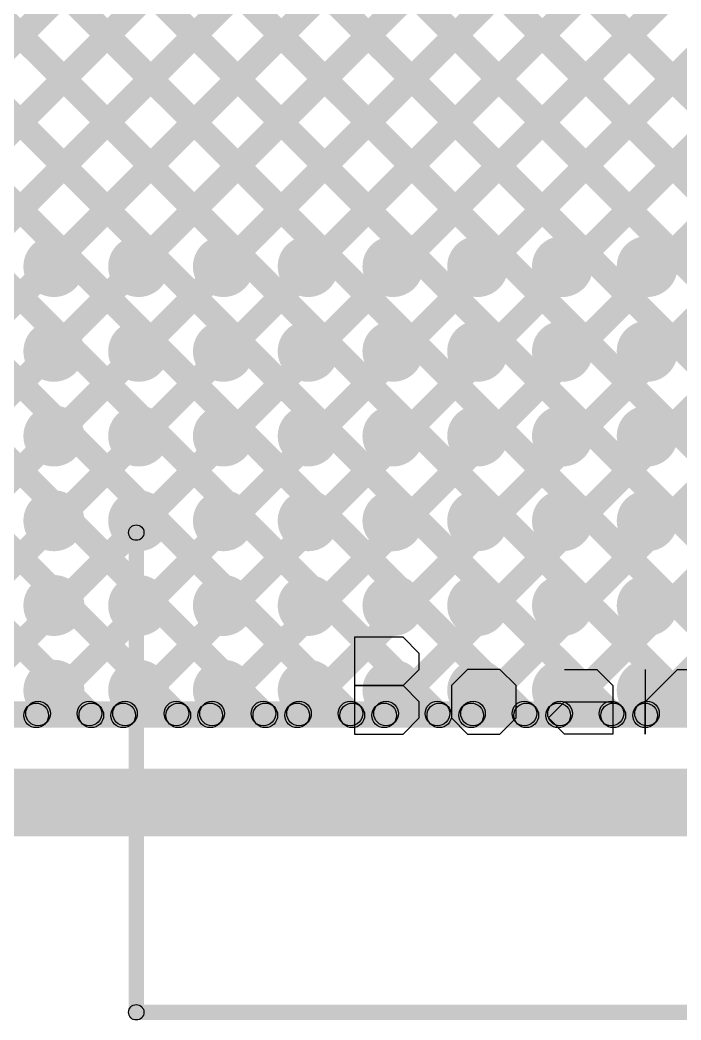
# Model space of a CAD drawing. Header units: millimetres. Extents: x -0.28 to 3.03, y -0.05 to 3.12.
# Drawn here: x 1.691 to 1.9059, y -0.0488 to 0.2764 of the extents above; entities that cross this region are included whole.
import ezdxf

# ---------------------------------------------------------------- set-up
doc = ezdxf.new("R2010")
doc.units = ezdxf.units.MM
doc.header["$MEASUREMENT"] = 0
for name, color, linetype in [('BottomLayer', 5, 'Continuous'), ('BottomSolder', 6, 'Continuous'), ('TopLayer', 1, 'Continuous'), ('TopOverlay', 2, 'Continuous'), ('TopSolder', 216, 'Continuous'), ('ViaHoleLayer', 16, 'Continuous')]:
    doc.layers.add(name, color=color, linetype=linetype)

# ---------------------------------------------------------------- blocks, each defined once
blk = doc.blocks.new('U241_041N_1BR85_1_17')
at = {"layer": 'TopOverlay'}
h = blk.add_hatch(color=2, dxfattribs=at)
edge = h.paths.add_edge_path()
edge.add_arc((-0.238, -0.346), 0.0025, 0, 360)
for points in [[(-0.2355, -0.502), (-0.2405, -0.502), (-0.2405, -0.346), (-0.2355, -0.346)], [(-0.238, -0.5045), (-0.238, -0.4995), (0.23641, -0.4995), (0.23641, -0.5045)]]:
    blk.add_hatch(color=2, dxfattribs=at).paths.add_polyline_path(points)
h = blk.add_hatch(color=2, dxfattribs=at)
edge = h.paths.add_edge_path()
edge.add_arc((-0.238, -0.502), 0.0025, 0, 360)
h = blk.add_hatch(color=2, dxfattribs=at)
edge = h.paths.add_edge_path()
edge.add_arc((-0.238, -0.502), 0.0025, 0, 360)
for p, q in [((-0.167, -0.38002), (-0.167, -0.4115)), ((-0.15126, -0.38002), (-0.167, -0.38002)), ((-0.14601, -0.38527), (-0.15126, -0.38002)), ((-0.14601, -0.39051), (-0.14601, -0.38527)), ((-0.15126, -0.39576), (-0.14601, -0.39051)), ((-0.13027, -0.39051), (-0.13551, -0.39576)), ((-0.11977, -0.39051), (-0.13027, -0.39051)), ((-0.11452, -0.39576), (-0.11977, -0.39051)), ((-0.09878, -0.39051), (-0.08829, -0.39051)), ((-0.08829, -0.39051), (-0.08304, -0.39576)), ((-0.07254, -0.39051), (-0.07254, -0.4115)), ((-0.06729, -0.39576), (-0.06205, -0.39051)), ((-0.06205, -0.39051), (-0.0568, -0.39051)), ((-0.15126, -0.39576), (-0.167, -0.39576)), ((-0.167, -0.39576), (-0.15126, -0.39576)), ((-0.14601, -0.40101), (-0.15126, -0.39576)), ((-0.13551, -0.39576), (-0.13551, -0.40626)), ((-0.11452, -0.40626), (-0.11452, -0.39576)), ((-0.08304, -0.39576), (-0.08304, -0.4115)), ((-0.07254, -0.40101), (-0.06729, -0.39576)), ((-0.14601, -0.40626), (-0.14601, -0.40101)), ((-0.10403, -0.40626), (-0.09878, -0.40101)), ((-0.09878, -0.40101), (-0.08304, -0.40101)), ((-0.07254, -0.4115), (-0.07254, -0.40101)), ((-0.15126, -0.4115), (-0.14601, -0.40626)), ((-0.13551, -0.40626), (-0.13027, -0.4115)), ((-0.11977, -0.4115), (-0.11452, -0.40626)), ((-0.09878, -0.4115), (-0.10403, -0.40626)), ((-0.167, -0.4115), (-0.15126, -0.4115)), ((-0.13027, -0.4115), (-0.11977, -0.4115)), ((-0.08304, -0.4115), (-0.09878, -0.4115))]:
    blk.add_line(p, q, dxfattribs=at)
for centre in [(-0.238, -0.346), (-0.238, -0.502), (-0.238, -0.502)]:
    blk.add_circle(centre, 0.0025, dxfattribs=at)

msp = doc.modelspace()

# ---------------------------------------------------------------- hatches: boundary and pattern name
at = {"layer": 'BottomLayer'}
for points in [[(1.81283, 0.04808), (1.80717, 0.05373), (2.51317, 0.75974), (2.51883, 0.75408)], [(1.58655, 0.04808), (1.58089, 0.05373), (2.26449, 0.73733), (2.27015, 0.73167)], [(1.61484, 0.04808), (1.60918, 0.05373), (2.29277, 0.73733), (2.29843, 0.73167)], [(1.64312, 0.04808), (1.63746, 0.05373), (2.32106, 0.73733), (2.32671, 0.73167)], [(1.6714, 0.04808), (1.66575, 0.05373), (2.34934, 0.73733), (2.355, 0.73167)], [(1.69969, 0.04808), (1.69403, 0.05373), (2.37763, 0.73733), (2.38328, 0.73167)], [(1.72797, 0.04808), (1.72232, 0.05373), (2.40591, 0.73733), (2.41157, 0.73167)], [(1.75626, 0.04808), (1.7506, 0.05373), (2.43419, 0.73733), (2.43985, 0.73167)], [(1.78454, 0.04808), (1.77888, 0.05373), (2.46269, 0.73754), (2.46835, 0.73189)], [(1.84111, 0.04808), (1.83545, 0.05373), (2.51317, 0.73145), (2.51883, 0.7258)], [(1.86939, 0.04808), (1.86374, 0.05373), (2.51317, 0.70317), (2.51883, 0.69751)], [(1.89768, 0.04808), (1.89202, 0.05373), (2.51317, 0.67488), (2.51883, 0.66923)], [(1.49317, 0.66163), (1.49883, 0.66729), (2.11238, 0.05373), (2.10672, 0.04808)], [(1.49317, 0.63334), (1.49883, 0.639), (2.0841, 0.05373), (2.07844, 0.04808)], [(1.49317, 0.60506), (1.49883, 0.61072), (2.05581, 0.05373), (2.05016, 0.04808)], [(1.49317, 0.57678), (1.49883, 0.58243), (2.02753, 0.05373), (2.02187, 0.04808)], [(1.49317, 0.54849), (1.49883, 0.55415), (1.99924, 0.05373), (1.99359, 0.04808)], [(1.49317, 0.52021), (1.49883, 0.52586), (1.97096, 0.05373), (1.9653, 0.04808)], [(1.49317, 0.49192), (1.49883, 0.49758), (1.94268, 0.05373), (1.93702, 0.04808)], [(1.49317, 0.46364), (1.49883, 0.4693), (1.91439, 0.05373), (1.90873, 0.04808)], [(1.30365, 0.45517), (1.30931, 0.46083), (1.7164, 0.05373), (1.71074, 0.04808)], [(1.33193, 0.45517), (1.33759, 0.46083), (1.74469, 0.05373), (1.73903, 0.04808)], [(1.36022, 0.45517), (1.36587, 0.46083), (1.77297, 0.05373), (1.76731, 0.04808)], [(1.3885, 0.45517), (1.39416, 0.46083), (1.80125, 0.05373), (1.7956, 0.04808)], [(1.41679, 0.45517), (1.42244, 0.46083), (1.82954, 0.05373), (1.82388, 0.04808)], [(1.44507, 0.45517), (1.45073, 0.46083), (1.85782, 0.05373), (1.85217, 0.04808)], [(1.47341, 0.04808), (1.46776, 0.05373), (1.87412, 0.46009), (1.87977, 0.45444)], [(1.47335, 0.45517), (1.47901, 0.46083), (1.88611, 0.05373), (1.88045, 0.04808)], [(1.5017, 0.04808), (1.49604, 0.05373), (1.88474, 0.44243), (1.8904, 0.43678)], [(1.55827, 0.04808), (1.55261, 0.05373), (1.93303, 0.43416), (1.93869, 0.4285)], [(1.52998, 0.04808), (1.52433, 0.05373), (1.90244, 0.43185), (1.9081, 0.42619)], [(0.76422, 0.0469), (0.76422, 0.0549), (2.51043, 0.0549), (2.51043, 0.0469)], [(0.76202, 0.011), (0.76202, 0.033), (2.51264, 0.033), (2.51264, 0.011)]]:
    msp.add_hatch(color=5, dxfattribs=at).paths.add_polyline_path(points)
h = msp.add_hatch(color=5, dxfattribs=at)
edge = h.paths.add_edge_path()
edge.add_arc((1.70201, 0.19626), 0.00886, 0, 360)
h = msp.add_hatch(color=5, dxfattribs=at)
edge = h.paths.add_edge_path()
edge.add_arc((1.72957, 0.19626), 0.00886, 0, 360)
h = msp.add_hatch(color=5, dxfattribs=at)
edge = h.paths.add_edge_path()
edge.add_arc((1.75713, 0.19626), 0.00886, 0, 360)
h = msp.add_hatch(color=5, dxfattribs=at)
edge = h.paths.add_edge_path()
edge.add_arc((1.78469, 0.19626), 0.00886, 0, 360)
h = msp.add_hatch(color=5, dxfattribs=at)
edge = h.paths.add_edge_path()
edge.add_arc((1.81224, 0.19626), 0.00886, 0, 360)
h = msp.add_hatch(color=5, dxfattribs=at)
edge = h.paths.add_edge_path()
edge.add_arc((1.8398, 0.19626), 0.00886, 0, 360)
h = msp.add_hatch(color=5, dxfattribs=at)
edge = h.paths.add_edge_path()
edge.add_arc((1.86736, 0.19626), 0.00886, 0, 360)
h = msp.add_hatch(color=5, dxfattribs=at)
edge = h.paths.add_edge_path()
edge.add_arc((1.89492, 0.19626), 0.00886, 0, 360)
h = msp.add_hatch(color=5, dxfattribs=at)
edge = h.paths.add_edge_path()
edge.add_arc((1.70201, 0.1687), 0.00886, 0, 360)
h = msp.add_hatch(color=5, dxfattribs=at)
edge = h.paths.add_edge_path()
edge.add_arc((1.72957, 0.1687), 0.00886, 0, 360)
h = msp.add_hatch(color=5, dxfattribs=at)
edge = h.paths.add_edge_path()
edge.add_arc((1.75713, 0.1687), 0.00886, 0, 360)
h = msp.add_hatch(color=5, dxfattribs=at)
edge = h.paths.add_edge_path()
edge.add_arc((1.78469, 0.1687), 0.00886, 0, 360)
h = msp.add_hatch(color=5, dxfattribs=at)
edge = h.paths.add_edge_path()
edge.add_arc((1.81224, 0.1687), 0.00886, 0, 360)
h = msp.add_hatch(color=5, dxfattribs=at)
edge = h.paths.add_edge_path()
edge.add_arc((1.8398, 0.1687), 0.00886, 0, 360)
h = msp.add_hatch(color=5, dxfattribs=at)
edge = h.paths.add_edge_path()
edge.add_arc((1.86736, 0.1687), 0.00886, 0, 360)
h = msp.add_hatch(color=5, dxfattribs=at)
edge = h.paths.add_edge_path()
edge.add_arc((1.89492, 0.1687), 0.00886, 0, 360)
h = msp.add_hatch(color=5, dxfattribs=at)
edge = h.paths.add_edge_path()
edge.add_arc((1.70201, 0.14114), 0.00886, 0, 360)
h = msp.add_hatch(color=5, dxfattribs=at)
edge = h.paths.add_edge_path()
edge.add_arc((1.72957, 0.14114), 0.00886, 0, 360)
h = msp.add_hatch(color=5, dxfattribs=at)
edge = h.paths.add_edge_path()
edge.add_arc((1.75713, 0.14114), 0.00886, 0, 360)
h = msp.add_hatch(color=5, dxfattribs=at)
edge = h.paths.add_edge_path()
edge.add_arc((1.78469, 0.14114), 0.00886, 0, 360)
h = msp.add_hatch(color=5, dxfattribs=at)
edge = h.paths.add_edge_path()
edge.add_arc((1.81224, 0.14114), 0.00886, 0, 360)
h = msp.add_hatch(color=5, dxfattribs=at)
edge = h.paths.add_edge_path()
edge.add_arc((1.8398, 0.14114), 0.00886, 0, 360)
h = msp.add_hatch(color=5, dxfattribs=at)
edge = h.paths.add_edge_path()
edge.add_arc((1.86736, 0.14114), 0.00886, 0, 360)
h = msp.add_hatch(color=5, dxfattribs=at)
edge = h.paths.add_edge_path()
edge.add_arc((1.89492, 0.14114), 0.00886, 0, 360)
h = msp.add_hatch(color=5, dxfattribs=at)
edge = h.paths.add_edge_path()
edge.add_arc((1.70201, 0.11358), 0.00886, 0, 360)
h = msp.add_hatch(color=5, dxfattribs=at)
edge = h.paths.add_edge_path()
edge.add_arc((1.72957, 0.11358), 0.00886, 0, 360)
h = msp.add_hatch(color=5, dxfattribs=at)
edge = h.paths.add_edge_path()
edge.add_arc((1.75713, 0.11358), 0.00886, 0, 360)
h = msp.add_hatch(color=5, dxfattribs=at)
edge = h.paths.add_edge_path()
edge.add_arc((1.78469, 0.11358), 0.00886, 0, 360)
h = msp.add_hatch(color=5, dxfattribs=at)
edge = h.paths.add_edge_path()
edge.add_arc((1.81224, 0.11358), 0.00886, 0, 360)
h = msp.add_hatch(color=5, dxfattribs=at)
edge = h.paths.add_edge_path()
edge.add_arc((1.8398, 0.11358), 0.00886, 0, 360)
h = msp.add_hatch(color=5, dxfattribs=at)
edge = h.paths.add_edge_path()
edge.add_arc((1.86736, 0.11358), 0.00886, 0, 360)
h = msp.add_hatch(color=5, dxfattribs=at)
edge = h.paths.add_edge_path()
edge.add_arc((1.89492, 0.11358), 0.00886, 0, 360)
h = msp.add_hatch(color=5, dxfattribs=at)
edge = h.paths.add_edge_path()
edge.add_arc((1.70201, 0.08602), 0.00886, 0, 360)
h = msp.add_hatch(color=5, dxfattribs=at)
edge = h.paths.add_edge_path()
edge.add_arc((1.72957, 0.08602), 0.00886, 0, 360)
h = msp.add_hatch(color=5, dxfattribs=at)
edge = h.paths.add_edge_path()
edge.add_arc((1.75713, 0.08602), 0.00886, 0, 360)
h = msp.add_hatch(color=5, dxfattribs=at)
edge = h.paths.add_edge_path()
edge.add_arc((1.78469, 0.08602), 0.00886, 0, 360)
h = msp.add_hatch(color=5, dxfattribs=at)
edge = h.paths.add_edge_path()
edge.add_arc((1.81224, 0.08602), 0.00886, 0, 360)
h = msp.add_hatch(color=5, dxfattribs=at)
edge = h.paths.add_edge_path()
edge.add_arc((1.8398, 0.08602), 0.00886, 0, 360)
h = msp.add_hatch(color=5, dxfattribs=at)
edge = h.paths.add_edge_path()
edge.add_arc((1.86736, 0.08602), 0.00886, 0, 360)
h = msp.add_hatch(color=5, dxfattribs=at)
edge = h.paths.add_edge_path()
edge.add_arc((1.89492, 0.08602), 0.00886, 0, 360)
h = msp.add_hatch(color=5, dxfattribs=at)
edge = h.paths.add_edge_path()
edge.add_arc((1.70201, 0.05846), 0.00886, 0, 360)
h = msp.add_hatch(color=5, dxfattribs=at)
edge = h.paths.add_edge_path()
edge.add_arc((1.72957, 0.05846), 0.00886, 0, 360)
h = msp.add_hatch(color=5, dxfattribs=at)
edge = h.paths.add_edge_path()
edge.add_arc((1.75713, 0.05846), 0.00886, 0, 360)
h = msp.add_hatch(color=5, dxfattribs=at)
edge = h.paths.add_edge_path()
edge.add_arc((1.78469, 0.05846), 0.00886, 0, 360)
h = msp.add_hatch(color=5, dxfattribs=at)
edge = h.paths.add_edge_path()
edge.add_arc((1.81224, 0.05846), 0.00886, 0, 360)
h = msp.add_hatch(color=5, dxfattribs=at)
edge = h.paths.add_edge_path()
edge.add_arc((1.8398, 0.05846), 0.00886, 0, 360)
h = msp.add_hatch(color=5, dxfattribs=at)
edge = h.paths.add_edge_path()
edge.add_arc((1.86736, 0.05846), 0.00886, 0, 360)
h = msp.add_hatch(color=5, dxfattribs=at)
edge = h.paths.add_edge_path()
edge.add_arc((1.89492, 0.05846), 0.00886, 0, 360)
h = msp.add_hatch(color=5, dxfattribs=at)
edge = h.paths.add_edge_path()
edge.add_arc((1.69686, 0.0509), 0.004, 0, 360)
h = msp.add_hatch(color=5, dxfattribs=at)
edge = h.paths.add_edge_path()
edge.add_arc((1.71357, 0.0509), 0.004, 0, 360)
h = msp.add_hatch(color=5, dxfattribs=at)
edge = h.paths.add_edge_path()
edge.add_arc((1.72514, 0.0509), 0.004, 0, 360)
h = msp.add_hatch(color=5, dxfattribs=at)
edge = h.paths.add_edge_path()
edge.add_arc((1.74186, 0.0509), 0.004, 0, 360)
h = msp.add_hatch(color=5, dxfattribs=at)
edge = h.paths.add_edge_path()
edge.add_arc((1.75343, 0.0509), 0.004, 0, 360)
h = msp.add_hatch(color=5, dxfattribs=at)
edge = h.paths.add_edge_path()
edge.add_arc((1.77014, 0.0509), 0.004, 0, 360)
h = msp.add_hatch(color=5, dxfattribs=at)
edge = h.paths.add_edge_path()
edge.add_arc((1.78171, 0.0509), 0.004, 0, 360)
h = msp.add_hatch(color=5, dxfattribs=at)
edge = h.paths.add_edge_path()
edge.add_arc((1.79843, 0.0509), 0.004, 0, 360)
h = msp.add_hatch(color=5, dxfattribs=at)
edge = h.paths.add_edge_path()
edge.add_arc((1.81, 0.0509), 0.004, 0, 360)
h = msp.add_hatch(color=5, dxfattribs=at)
edge = h.paths.add_edge_path()
edge.add_arc((1.82671, 0.0509), 0.004, 0, 360)
h = msp.add_hatch(color=5, dxfattribs=at)
edge = h.paths.add_edge_path()
edge.add_arc((1.83828, 0.0509), 0.004, 0, 360)
h = msp.add_hatch(color=5, dxfattribs=at)
edge = h.paths.add_edge_path()
edge.add_arc((1.85499, 0.0509), 0.004, 0, 360)
h = msp.add_hatch(color=5, dxfattribs=at)
edge = h.paths.add_edge_path()
edge.add_arc((1.86657, 0.0509), 0.004, 0, 360)
h = msp.add_hatch(color=5, dxfattribs=at)
edge = h.paths.add_edge_path()
edge.add_arc((1.88328, 0.0509), 0.004, 0, 360)
h = msp.add_hatch(color=5, dxfattribs=at)
edge = h.paths.add_edge_path()
edge.add_arc((1.89485, 0.0509), 0.004, 0, 360)
at = {"layer": 'BottomSolder'}
h = msp.add_hatch(color=6, dxfattribs=at)
edge = h.paths.add_edge_path()
edge.add_arc((1.70201, 0.19626), 0.00991, 0, 360)
h = msp.add_hatch(color=6, dxfattribs=at)
edge = h.paths.add_edge_path()
edge.add_arc((1.72957, 0.19626), 0.00991, 0, 360)
h = msp.add_hatch(color=6, dxfattribs=at)
edge = h.paths.add_edge_path()
edge.add_arc((1.75713, 0.19626), 0.00991, 0, 360)
h = msp.add_hatch(color=6, dxfattribs=at)
edge = h.paths.add_edge_path()
edge.add_arc((1.78469, 0.19626), 0.00991, 0, 360)
h = msp.add_hatch(color=6, dxfattribs=at)
edge = h.paths.add_edge_path()
edge.add_arc((1.81224, 0.19626), 0.00991, 0, 360)
h = msp.add_hatch(color=6, dxfattribs=at)
edge = h.paths.add_edge_path()
edge.add_arc((1.8398, 0.19626), 0.00991, 0, 360)
h = msp.add_hatch(color=6, dxfattribs=at)
edge = h.paths.add_edge_path()
edge.add_arc((1.86736, 0.19626), 0.00991, 0, 360)
h = msp.add_hatch(color=6, dxfattribs=at)
edge = h.paths.add_edge_path()
edge.add_arc((1.89492, 0.19626), 0.00991, 0, 360)
h = msp.add_hatch(color=6, dxfattribs=at)
edge = h.paths.add_edge_path()
edge.add_arc((1.70201, 0.1687), 0.00991, 0, 360)
h = msp.add_hatch(color=6, dxfattribs=at)
edge = h.paths.add_edge_path()
edge.add_arc((1.72957, 0.1687), 0.00991, 0, 360)
h = msp.add_hatch(color=6, dxfattribs=at)
edge = h.paths.add_edge_path()
edge.add_arc((1.75713, 0.1687), 0.00991, 0, 360)
h = msp.add_hatch(color=6, dxfattribs=at)
edge = h.paths.add_edge_path()
edge.add_arc((1.78469, 0.1687), 0.00991, 0, 360)
h = msp.add_hatch(color=6, dxfattribs=at)
edge = h.paths.add_edge_path()
edge.add_arc((1.81224, 0.1687), 0.00991, 0, 360)
h = msp.add_hatch(color=6, dxfattribs=at)
edge = h.paths.add_edge_path()
edge.add_arc((1.8398, 0.1687), 0.00991, 0, 360)
h = msp.add_hatch(color=6, dxfattribs=at)
edge = h.paths.add_edge_path()
edge.add_arc((1.86736, 0.1687), 0.00991, 0, 360)
h = msp.add_hatch(color=6, dxfattribs=at)
edge = h.paths.add_edge_path()
edge.add_arc((1.89492, 0.1687), 0.00991, 0, 360)
h = msp.add_hatch(color=6, dxfattribs=at)
edge = h.paths.add_edge_path()
edge.add_arc((1.70201, 0.14114), 0.00991, 0, 360)
h = msp.add_hatch(color=6, dxfattribs=at)
edge = h.paths.add_edge_path()
edge.add_arc((1.72957, 0.14114), 0.00991, 0, 360)
h = msp.add_hatch(color=6, dxfattribs=at)
edge = h.paths.add_edge_path()
edge.add_arc((1.75713, 0.14114), 0.00991, 0, 360)
h = msp.add_hatch(color=6, dxfattribs=at)
edge = h.paths.add_edge_path()
edge.add_arc((1.78469, 0.14114), 0.00991, 0, 360)
h = msp.add_hatch(color=6, dxfattribs=at)
edge = h.paths.add_edge_path()
edge.add_arc((1.81224, 0.14114), 0.00991, 0, 360)
h = msp.add_hatch(color=6, dxfattribs=at)
edge = h.paths.add_edge_path()
edge.add_arc((1.8398, 0.14114), 0.00991, 0, 360)
h = msp.add_hatch(color=6, dxfattribs=at)
edge = h.paths.add_edge_path()
edge.add_arc((1.86736, 0.14114), 0.00991, 0, 360)
h = msp.add_hatch(color=6, dxfattribs=at)
edge = h.paths.add_edge_path()
edge.add_arc((1.89492, 0.14114), 0.00991, 0, 360)
h = msp.add_hatch(color=6, dxfattribs=at)
edge = h.paths.add_edge_path()
edge.add_arc((1.70201, 0.11358), 0.00991, 0, 360)
h = msp.add_hatch(color=6, dxfattribs=at)
edge = h.paths.add_edge_path()
edge.add_arc((1.72957, 0.11358), 0.00991, 0, 360)
h = msp.add_hatch(color=6, dxfattribs=at)
edge = h.paths.add_edge_path()
edge.add_arc((1.75713, 0.11358), 0.00991, 0, 360)
h = msp.add_hatch(color=6, dxfattribs=at)
edge = h.paths.add_edge_path()
edge.add_arc((1.78469, 0.11358), 0.00991, 0, 360)
h = msp.add_hatch(color=6, dxfattribs=at)
edge = h.paths.add_edge_path()
edge.add_arc((1.81224, 0.11358), 0.00991, 0, 360)
h = msp.add_hatch(color=6, dxfattribs=at)
edge = h.paths.add_edge_path()
edge.add_arc((1.8398, 0.11358), 0.00991, 0, 360)
h = msp.add_hatch(color=6, dxfattribs=at)
edge = h.paths.add_edge_path()
edge.add_arc((1.86736, 0.11358), 0.00991, 0, 360)
h = msp.add_hatch(color=6, dxfattribs=at)
edge = h.paths.add_edge_path()
edge.add_arc((1.89492, 0.11358), 0.00991, 0, 360)
h = msp.add_hatch(color=6, dxfattribs=at)
edge = h.paths.add_edge_path()
edge.add_arc((1.70201, 0.08602), 0.00991, 0, 360)
h = msp.add_hatch(color=6, dxfattribs=at)
edge = h.paths.add_edge_path()
edge.add_arc((1.72957, 0.08602), 0.00991, 0, 360)
h = msp.add_hatch(color=6, dxfattribs=at)
edge = h.paths.add_edge_path()
edge.add_arc((1.75713, 0.08602), 0.00991, 0, 360)
h = msp.add_hatch(color=6, dxfattribs=at)
edge = h.paths.add_edge_path()
edge.add_arc((1.78469, 0.08602), 0.00991, 0, 360)
h = msp.add_hatch(color=6, dxfattribs=at)
edge = h.paths.add_edge_path()
edge.add_arc((1.81224, 0.08602), 0.00991, 0, 360)
h = msp.add_hatch(color=6, dxfattribs=at)
edge = h.paths.add_edge_path()
edge.add_arc((1.8398, 0.08602), 0.00991, 0, 360)
h = msp.add_hatch(color=6, dxfattribs=at)
edge = h.paths.add_edge_path()
edge.add_arc((1.86736, 0.08602), 0.00991, 0, 360)
h = msp.add_hatch(color=6, dxfattribs=at)
edge = h.paths.add_edge_path()
edge.add_arc((1.89492, 0.08602), 0.00991, 0, 360)
h = msp.add_hatch(color=6, dxfattribs=at)
edge = h.paths.add_edge_path()
edge.add_arc((1.70201, 0.05846), 0.00991, 0, 360)
h = msp.add_hatch(color=6, dxfattribs=at)
edge = h.paths.add_edge_path()
edge.add_arc((1.72957, 0.05846), 0.00991, 0, 360)
h = msp.add_hatch(color=6, dxfattribs=at)
edge = h.paths.add_edge_path()
edge.add_arc((1.75713, 0.05846), 0.00991, 0, 360)
h = msp.add_hatch(color=6, dxfattribs=at)
edge = h.paths.add_edge_path()
edge.add_arc((1.78469, 0.05846), 0.00991, 0, 360)
h = msp.add_hatch(color=6, dxfattribs=at)
edge = h.paths.add_edge_path()
edge.add_arc((1.81224, 0.05846), 0.00991, 0, 360)
h = msp.add_hatch(color=6, dxfattribs=at)
edge = h.paths.add_edge_path()
edge.add_arc((1.8398, 0.05846), 0.00991, 0, 360)
h = msp.add_hatch(color=6, dxfattribs=at)
edge = h.paths.add_edge_path()
edge.add_arc((1.86736, 0.05846), 0.00991, 0, 360)
h = msp.add_hatch(color=6, dxfattribs=at)
edge = h.paths.add_edge_path()
edge.add_arc((1.89492, 0.05846), 0.00991, 0, 360)
at = {"layer": 'TopLayer'}
for points in [[(1.8405, 0.04747), (1.83485, 0.05313), (2.7062, 0.92448), (2.71185, 0.91882)], [(1.86879, 0.04747), (1.86313, 0.05313), (2.7062, 0.89619), (2.71185, 0.89054)], [(1.89707, 0.04747), (1.89142, 0.05313), (2.7062, 0.86791), (2.71185, 0.86225)], [(1.69908, 0.04747), (1.69343, 0.05313), (2.47813, 0.83783), (2.48378, 0.83217)], [(1.72737, 0.04747), (1.72171, 0.05313), (2.50641, 0.83783), (2.51207, 0.83217)], [(1.75565, 0.04747), (1.74999, 0.05313), (2.53469, 0.83783), (2.54035, 0.83217)], [(1.78394, 0.04747), (1.77828, 0.05313), (2.56298, 0.83783), (2.56864, 0.83217)], [(1.81222, 0.04747), (1.80656, 0.05313), (2.59126, 0.83783), (2.59692, 0.83217)], [(1.6708, 0.04747), (1.66514, 0.05313), (2.43005, 0.81803), (2.4357, 0.81238)], [(1.64251, 0.04747), (1.63686, 0.05313), (2.38356, 0.79983), (2.38921, 0.79417)], [(1.58595, 0.04747), (1.58029, 0.05313), (2.31999, 0.79283), (2.32565, 0.78717)], [(1.61423, 0.04747), (1.60857, 0.05313), (2.34827, 0.79283), (2.35393, 0.78717)], [(1.42321, 0.59017), (1.42886, 0.59583), (1.97157, 0.05313), (1.96591, 0.04747)], [(1.45149, 0.59017), (1.45715, 0.59583), (1.99985, 0.05313), (1.99419, 0.04747)], [(1.47978, 0.59017), (1.48543, 0.59583), (2.02813, 0.05313), (2.02248, 0.04747)], [(1.50806, 0.59017), (1.51372, 0.59583), (2.05642, 0.05313), (2.05076, 0.04747)], [(1.53634, 0.59017), (1.542, 0.59583), (2.0847, 0.05313), (2.07905, 0.04747)], [(1.56463, 0.59017), (1.57029, 0.59583), (2.11299, 0.05313), (2.10733, 0.04747)], [(1.21765, 0.54117), (1.22331, 0.54683), (1.71701, 0.05313), (1.71135, 0.04747)], [(1.46477, 0.52032), (1.47043, 0.52598), (1.94328, 0.05313), (1.93762, 0.04747)], [(1.46591, 0.4909), (1.47157, 0.49656), (1.915, 0.05313), (1.90934, 0.04747)], [(1.46076, 0.46777), (1.46642, 0.47342), (1.88671, 0.05313), (1.88106, 0.04747)], [(1.32965, 0.45746), (1.3353, 0.46312), (1.74529, 0.05313), (1.73963, 0.04747)], [(1.35793, 0.45746), (1.36359, 0.46312), (1.77358, 0.05313), (1.76792, 0.04747)], [(1.38621, 0.45746), (1.39187, 0.46312), (1.80186, 0.05313), (1.7962, 0.04747)], [(1.4145, 0.45746), (1.42016, 0.46312), (1.83014, 0.05313), (1.82449, 0.04747)], [(1.44266, 0.45758), (1.44832, 0.46324), (1.85843, 0.05313), (1.85277, 0.04747)], [(1.47281, 0.04747), (1.46715, 0.05313), (1.87412, 0.46009), (1.87977, 0.45444)], [(1.50109, 0.04747), (1.49544, 0.05313), (1.88474, 0.44243), (1.8904, 0.43678)], [(1.55766, 0.04747), (1.552, 0.05313), (1.93303, 0.43416), (1.93869, 0.4285)], [(1.52938, 0.04747), (1.52372, 0.05313), (1.90244, 0.43185), (1.9081, 0.42619)], [(0.73847, 0.0463), (0.73847, 0.0543), (2.70902, 0.0543), (2.70902, 0.0463)]]:
    msp.add_hatch(color=1, dxfattribs=at).paths.add_polyline_path(points)
h = msp.add_hatch(color=1, dxfattribs=at)
edge = h.paths.add_edge_path()
edge.add_arc((1.70201, 0.19626), 0.00886, 0, 360)
h = msp.add_hatch(color=1, dxfattribs=at)
edge = h.paths.add_edge_path()
edge.add_arc((1.72957, 0.19626), 0.00886, 0, 360)
h = msp.add_hatch(color=1, dxfattribs=at)
edge = h.paths.add_edge_path()
edge.add_arc((1.75713, 0.19626), 0.00886, 0, 360)
h = msp.add_hatch(color=1, dxfattribs=at)
edge = h.paths.add_edge_path()
edge.add_arc((1.78469, 0.19626), 0.00886, 0, 360)
h = msp.add_hatch(color=1, dxfattribs=at)
edge = h.paths.add_edge_path()
edge.add_arc((1.81224, 0.19626), 0.00886, 0, 360)
h = msp.add_hatch(color=1, dxfattribs=at)
edge = h.paths.add_edge_path()
edge.add_arc((1.8398, 0.19626), 0.00886, 0, 360)
h = msp.add_hatch(color=1, dxfattribs=at)
edge = h.paths.add_edge_path()
edge.add_arc((1.86736, 0.19626), 0.00886, 0, 360)
h = msp.add_hatch(color=1, dxfattribs=at)
edge = h.paths.add_edge_path()
edge.add_arc((1.89492, 0.19626), 0.00886, 0, 360)
h = msp.add_hatch(color=1, dxfattribs=at)
edge = h.paths.add_edge_path()
edge.add_arc((1.70201, 0.1687), 0.00886, 0, 360)
h = msp.add_hatch(color=1, dxfattribs=at)
edge = h.paths.add_edge_path()
edge.add_arc((1.72957, 0.1687), 0.00886, 0, 360)
h = msp.add_hatch(color=1, dxfattribs=at)
edge = h.paths.add_edge_path()
edge.add_arc((1.75713, 0.1687), 0.00886, 0, 360)
h = msp.add_hatch(color=1, dxfattribs=at)
edge = h.paths.add_edge_path()
edge.add_arc((1.78469, 0.1687), 0.00886, 0, 360)
h = msp.add_hatch(color=1, dxfattribs=at)
edge = h.paths.add_edge_path()
edge.add_arc((1.81224, 0.1687), 0.00886, 0, 360)
h = msp.add_hatch(color=1, dxfattribs=at)
edge = h.paths.add_edge_path()
edge.add_arc((1.8398, 0.1687), 0.00886, 0, 360)
h = msp.add_hatch(color=1, dxfattribs=at)
edge = h.paths.add_edge_path()
edge.add_arc((1.86736, 0.1687), 0.00886, 0, 360)
h = msp.add_hatch(color=1, dxfattribs=at)
edge = h.paths.add_edge_path()
edge.add_arc((1.89492, 0.1687), 0.00886, 0, 360)
h = msp.add_hatch(color=1, dxfattribs=at)
edge = h.paths.add_edge_path()
edge.add_arc((1.70201, 0.14114), 0.00886, 0, 360)
h = msp.add_hatch(color=1, dxfattribs=at)
edge = h.paths.add_edge_path()
edge.add_arc((1.72957, 0.14114), 0.00886, 0, 360)
h = msp.add_hatch(color=1, dxfattribs=at)
edge = h.paths.add_edge_path()
edge.add_arc((1.75713, 0.14114), 0.00886, 0, 360)
h = msp.add_hatch(color=1, dxfattribs=at)
edge = h.paths.add_edge_path()
edge.add_arc((1.78469, 0.14114), 0.00886, 0, 360)
h = msp.add_hatch(color=1, dxfattribs=at)
edge = h.paths.add_edge_path()
edge.add_arc((1.81224, 0.14114), 0.00886, 0, 360)
h = msp.add_hatch(color=1, dxfattribs=at)
edge = h.paths.add_edge_path()
edge.add_arc((1.8398, 0.14114), 0.00886, 0, 360)
h = msp.add_hatch(color=1, dxfattribs=at)
edge = h.paths.add_edge_path()
edge.add_arc((1.86736, 0.14114), 0.00886, 0, 360)
h = msp.add_hatch(color=1, dxfattribs=at)
edge = h.paths.add_edge_path()
edge.add_arc((1.89492, 0.14114), 0.00886, 0, 360)
h = msp.add_hatch(color=1, dxfattribs=at)
edge = h.paths.add_edge_path()
edge.add_arc((1.70201, 0.11358), 0.00886, 0, 360)
h = msp.add_hatch(color=1, dxfattribs=at)
edge = h.paths.add_edge_path()
edge.add_arc((1.72957, 0.11358), 0.00886, 0, 360)
h = msp.add_hatch(color=1, dxfattribs=at)
edge = h.paths.add_edge_path()
edge.add_arc((1.75713, 0.11358), 0.00886, 0, 360)
h = msp.add_hatch(color=1, dxfattribs=at)
edge = h.paths.add_edge_path()
edge.add_arc((1.78469, 0.11358), 0.00886, 0, 360)
h = msp.add_hatch(color=1, dxfattribs=at)
edge = h.paths.add_edge_path()
edge.add_arc((1.81224, 0.11358), 0.00886, 0, 360)
h = msp.add_hatch(color=1, dxfattribs=at)
edge = h.paths.add_edge_path()
edge.add_arc((1.8398, 0.11358), 0.00886, 0, 360)
h = msp.add_hatch(color=1, dxfattribs=at)
edge = h.paths.add_edge_path()
edge.add_arc((1.86736, 0.11358), 0.00886, 0, 360)
h = msp.add_hatch(color=1, dxfattribs=at)
edge = h.paths.add_edge_path()
edge.add_arc((1.89492, 0.11358), 0.00886, 0, 360)
h = msp.add_hatch(color=1, dxfattribs=at)
edge = h.paths.add_edge_path()
edge.add_arc((1.70201, 0.08602), 0.00886, 0, 360)
h = msp.add_hatch(color=1, dxfattribs=at)
edge = h.paths.add_edge_path()
edge.add_arc((1.72957, 0.08602), 0.00886, 0, 360)
h = msp.add_hatch(color=1, dxfattribs=at)
edge = h.paths.add_edge_path()
edge.add_arc((1.75713, 0.08602), 0.00886, 0, 360)
h = msp.add_hatch(color=1, dxfattribs=at)
edge = h.paths.add_edge_path()
edge.add_arc((1.78469, 0.08602), 0.00886, 0, 360)
h = msp.add_hatch(color=1, dxfattribs=at)
edge = h.paths.add_edge_path()
edge.add_arc((1.81224, 0.08602), 0.00886, 0, 360)
h = msp.add_hatch(color=1, dxfattribs=at)
edge = h.paths.add_edge_path()
edge.add_arc((1.8398, 0.08602), 0.00886, 0, 360)
h = msp.add_hatch(color=1, dxfattribs=at)
edge = h.paths.add_edge_path()
edge.add_arc((1.86736, 0.08602), 0.00886, 0, 360)
h = msp.add_hatch(color=1, dxfattribs=at)
edge = h.paths.add_edge_path()
edge.add_arc((1.89492, 0.08602), 0.00886, 0, 360)
h = msp.add_hatch(color=1, dxfattribs=at)
edge = h.paths.add_edge_path()
edge.add_arc((1.70201, 0.05846), 0.00886, 0, 360)
h = msp.add_hatch(color=1, dxfattribs=at)
edge = h.paths.add_edge_path()
edge.add_arc((1.72957, 0.05846), 0.00886, 0, 360)
h = msp.add_hatch(color=1, dxfattribs=at)
edge = h.paths.add_edge_path()
edge.add_arc((1.75713, 0.05846), 0.00886, 0, 360)
h = msp.add_hatch(color=1, dxfattribs=at)
edge = h.paths.add_edge_path()
edge.add_arc((1.78469, 0.05846), 0.00886, 0, 360)
h = msp.add_hatch(color=1, dxfattribs=at)
edge = h.paths.add_edge_path()
edge.add_arc((1.81224, 0.05846), 0.00886, 0, 360)
h = msp.add_hatch(color=1, dxfattribs=at)
edge = h.paths.add_edge_path()
edge.add_arc((1.8398, 0.05846), 0.00886, 0, 360)
h = msp.add_hatch(color=1, dxfattribs=at)
edge = h.paths.add_edge_path()
edge.add_arc((1.86736, 0.05846), 0.00886, 0, 360)
h = msp.add_hatch(color=1, dxfattribs=at)
edge = h.paths.add_edge_path()
edge.add_arc((1.89492, 0.05846), 0.00886, 0, 360)
h = msp.add_hatch(color=1, dxfattribs=at)
edge = h.paths.add_edge_path()
edge.add_arc((1.69625, 0.0503), 0.004, 0, 360)
h = msp.add_hatch(color=1, dxfattribs=at)
edge = h.paths.add_edge_path()
edge.add_arc((1.71418, 0.0503), 0.004, 0, 360)
h = msp.add_hatch(color=1, dxfattribs=at)
edge = h.paths.add_edge_path()
edge.add_arc((1.72454, 0.0503), 0.004, 0, 360)
h = msp.add_hatch(color=1, dxfattribs=at)
edge = h.paths.add_edge_path()
edge.add_arc((1.74246, 0.0503), 0.004, 0, 360)
h = msp.add_hatch(color=1, dxfattribs=at)
edge = h.paths.add_edge_path()
edge.add_arc((1.75282, 0.0503), 0.004, 0, 360)
h = msp.add_hatch(color=1, dxfattribs=at)
edge = h.paths.add_edge_path()
edge.add_arc((1.77075, 0.0503), 0.004, 0, 360)
h = msp.add_hatch(color=1, dxfattribs=at)
edge = h.paths.add_edge_path()
edge.add_arc((1.78111, 0.0503), 0.004, 0, 360)
h = msp.add_hatch(color=1, dxfattribs=at)
edge = h.paths.add_edge_path()
edge.add_arc((1.79903, 0.0503), 0.004, 0, 360)
h = msp.add_hatch(color=1, dxfattribs=at)
edge = h.paths.add_edge_path()
edge.add_arc((1.80939, 0.0503), 0.004, 0, 360)
h = msp.add_hatch(color=1, dxfattribs=at)
edge = h.paths.add_edge_path()
edge.add_arc((1.82732, 0.0503), 0.004, 0, 360)
h = msp.add_hatch(color=1, dxfattribs=at)
edge = h.paths.add_edge_path()
edge.add_arc((1.83768, 0.0503), 0.004, 0, 360)
h = msp.add_hatch(color=1, dxfattribs=at)
edge = h.paths.add_edge_path()
edge.add_arc((1.8556, 0.0503), 0.004, 0, 360)
h = msp.add_hatch(color=1, dxfattribs=at)
edge = h.paths.add_edge_path()
edge.add_arc((1.86596, 0.0503), 0.004, 0, 360)
h = msp.add_hatch(color=1, dxfattribs=at)
edge = h.paths.add_edge_path()
edge.add_arc((1.88388, 0.0503), 0.004, 0, 360)
h = msp.add_hatch(color=1, dxfattribs=at)
edge = h.paths.add_edge_path()
edge.add_arc((1.89424, 0.0503), 0.004, 0, 360)
at = {"layer": 'TopSolder'}
h = msp.add_hatch(color=216, dxfattribs=at)
edge = h.paths.add_edge_path()
edge.add_arc((1.70201, 0.19626), 0.00991, 0, 360)
h = msp.add_hatch(color=216, dxfattribs=at)
edge = h.paths.add_edge_path()
edge.add_arc((1.72957, 0.19626), 0.00991, 0, 360)
h = msp.add_hatch(color=216, dxfattribs=at)
edge = h.paths.add_edge_path()
edge.add_arc((1.75713, 0.19626), 0.00991, 0, 360)
h = msp.add_hatch(color=216, dxfattribs=at)
edge = h.paths.add_edge_path()
edge.add_arc((1.78469, 0.19626), 0.00991, 0, 360)
h = msp.add_hatch(color=216, dxfattribs=at)
edge = h.paths.add_edge_path()
edge.add_arc((1.81224, 0.19626), 0.00991, 0, 360)
h = msp.add_hatch(color=216, dxfattribs=at)
edge = h.paths.add_edge_path()
edge.add_arc((1.8398, 0.19626), 0.00991, 0, 360)
h = msp.add_hatch(color=216, dxfattribs=at)
edge = h.paths.add_edge_path()
edge.add_arc((1.86736, 0.19626), 0.00991, 0, 360)
h = msp.add_hatch(color=216, dxfattribs=at)
edge = h.paths.add_edge_path()
edge.add_arc((1.89492, 0.19626), 0.00991, 0, 360)
h = msp.add_hatch(color=216, dxfattribs=at)
edge = h.paths.add_edge_path()
edge.add_arc((1.70201, 0.1687), 0.00991, 0, 360)
h = msp.add_hatch(color=216, dxfattribs=at)
edge = h.paths.add_edge_path()
edge.add_arc((1.72957, 0.1687), 0.00991, 0, 360)
h = msp.add_hatch(color=216, dxfattribs=at)
edge = h.paths.add_edge_path()
edge.add_arc((1.75713, 0.1687), 0.00991, 0, 360)
h = msp.add_hatch(color=216, dxfattribs=at)
edge = h.paths.add_edge_path()
edge.add_arc((1.78469, 0.1687), 0.00991, 0, 360)
h = msp.add_hatch(color=216, dxfattribs=at)
edge = h.paths.add_edge_path()
edge.add_arc((1.81224, 0.1687), 0.00991, 0, 360)
h = msp.add_hatch(color=216, dxfattribs=at)
edge = h.paths.add_edge_path()
edge.add_arc((1.8398, 0.1687), 0.00991, 0, 360)
h = msp.add_hatch(color=216, dxfattribs=at)
edge = h.paths.add_edge_path()
edge.add_arc((1.86736, 0.1687), 0.00991, 0, 360)
h = msp.add_hatch(color=216, dxfattribs=at)
edge = h.paths.add_edge_path()
edge.add_arc((1.89492, 0.1687), 0.00991, 0, 360)
h = msp.add_hatch(color=216, dxfattribs=at)
edge = h.paths.add_edge_path()
edge.add_arc((1.70201, 0.14114), 0.00991, 0, 360)
h = msp.add_hatch(color=216, dxfattribs=at)
edge = h.paths.add_edge_path()
edge.add_arc((1.72957, 0.14114), 0.00991, 0, 360)
h = msp.add_hatch(color=216, dxfattribs=at)
edge = h.paths.add_edge_path()
edge.add_arc((1.75713, 0.14114), 0.00991, 0, 360)
h = msp.add_hatch(color=216, dxfattribs=at)
edge = h.paths.add_edge_path()
edge.add_arc((1.78469, 0.14114), 0.00991, 0, 360)
h = msp.add_hatch(color=216, dxfattribs=at)
edge = h.paths.add_edge_path()
edge.add_arc((1.81224, 0.14114), 0.00991, 0, 360)
h = msp.add_hatch(color=216, dxfattribs=at)
edge = h.paths.add_edge_path()
edge.add_arc((1.8398, 0.14114), 0.00991, 0, 360)
h = msp.add_hatch(color=216, dxfattribs=at)
edge = h.paths.add_edge_path()
edge.add_arc((1.86736, 0.14114), 0.00991, 0, 360)
h = msp.add_hatch(color=216, dxfattribs=at)
edge = h.paths.add_edge_path()
edge.add_arc((1.89492, 0.14114), 0.00991, 0, 360)
h = msp.add_hatch(color=216, dxfattribs=at)
edge = h.paths.add_edge_path()
edge.add_arc((1.70201, 0.11358), 0.00991, 0, 360)
h = msp.add_hatch(color=216, dxfattribs=at)
edge = h.paths.add_edge_path()
edge.add_arc((1.72957, 0.11358), 0.00991, 0, 360)
h = msp.add_hatch(color=216, dxfattribs=at)
edge = h.paths.add_edge_path()
edge.add_arc((1.75713, 0.11358), 0.00991, 0, 360)
h = msp.add_hatch(color=216, dxfattribs=at)
edge = h.paths.add_edge_path()
edge.add_arc((1.78469, 0.11358), 0.00991, 0, 360)
h = msp.add_hatch(color=216, dxfattribs=at)
edge = h.paths.add_edge_path()
edge.add_arc((1.81224, 0.11358), 0.00991, 0, 360)
h = msp.add_hatch(color=216, dxfattribs=at)
edge = h.paths.add_edge_path()
edge.add_arc((1.8398, 0.11358), 0.00991, 0, 360)
h = msp.add_hatch(color=216, dxfattribs=at)
edge = h.paths.add_edge_path()
edge.add_arc((1.86736, 0.11358), 0.00991, 0, 360)
h = msp.add_hatch(color=216, dxfattribs=at)
edge = h.paths.add_edge_path()
edge.add_arc((1.89492, 0.11358), 0.00991, 0, 360)
h = msp.add_hatch(color=216, dxfattribs=at)
edge = h.paths.add_edge_path()
edge.add_arc((1.70201, 0.08602), 0.00991, 0, 360)
h = msp.add_hatch(color=216, dxfattribs=at)
edge = h.paths.add_edge_path()
edge.add_arc((1.72957, 0.08602), 0.00991, 0, 360)
h = msp.add_hatch(color=216, dxfattribs=at)
edge = h.paths.add_edge_path()
edge.add_arc((1.75713, 0.08602), 0.00991, 0, 360)
h = msp.add_hatch(color=216, dxfattribs=at)
edge = h.paths.add_edge_path()
edge.add_arc((1.78469, 0.08602), 0.00991, 0, 360)
h = msp.add_hatch(color=216, dxfattribs=at)
edge = h.paths.add_edge_path()
edge.add_arc((1.81224, 0.08602), 0.00991, 0, 360)
h = msp.add_hatch(color=216, dxfattribs=at)
edge = h.paths.add_edge_path()
edge.add_arc((1.8398, 0.08602), 0.00991, 0, 360)
h = msp.add_hatch(color=216, dxfattribs=at)
edge = h.paths.add_edge_path()
edge.add_arc((1.86736, 0.08602), 0.00991, 0, 360)
h = msp.add_hatch(color=216, dxfattribs=at)
edge = h.paths.add_edge_path()
edge.add_arc((1.89492, 0.08602), 0.00991, 0, 360)
h = msp.add_hatch(color=216, dxfattribs=at)
edge = h.paths.add_edge_path()
edge.add_arc((1.70201, 0.05846), 0.00991, 0, 360)
h = msp.add_hatch(color=216, dxfattribs=at)
edge = h.paths.add_edge_path()
edge.add_arc((1.72957, 0.05846), 0.00991, 0, 360)
h = msp.add_hatch(color=216, dxfattribs=at)
edge = h.paths.add_edge_path()
edge.add_arc((1.75713, 0.05846), 0.00991, 0, 360)
h = msp.add_hatch(color=216, dxfattribs=at)
edge = h.paths.add_edge_path()
edge.add_arc((1.78469, 0.05846), 0.00991, 0, 360)
h = msp.add_hatch(color=216, dxfattribs=at)
edge = h.paths.add_edge_path()
edge.add_arc((1.81224, 0.05846), 0.00991, 0, 360)
h = msp.add_hatch(color=216, dxfattribs=at)
edge = h.paths.add_edge_path()
edge.add_arc((1.8398, 0.05846), 0.00991, 0, 360)
h = msp.add_hatch(color=216, dxfattribs=at)
edge = h.paths.add_edge_path()
edge.add_arc((1.86736, 0.05846), 0.00991, 0, 360)
h = msp.add_hatch(color=216, dxfattribs=at)
edge = h.paths.add_edge_path()
edge.add_arc((1.89492, 0.05846), 0.00991, 0, 360)
at = {"layer": 'ViaHoleLayer'}
h = msp.add_hatch(color=16, dxfattribs=at)
edge = h.paths.add_edge_path()
edge.add_arc((1.70201, 0.19626), 0.00591, 0, 360)
h = msp.add_hatch(color=16, dxfattribs=at)
edge = h.paths.add_edge_path()
edge.add_arc((1.72957, 0.19626), 0.00591, 0, 360)
h = msp.add_hatch(color=16, dxfattribs=at)
edge = h.paths.add_edge_path()
edge.add_arc((1.75713, 0.19626), 0.00591, 0, 360)
h = msp.add_hatch(color=16, dxfattribs=at)
edge = h.paths.add_edge_path()
edge.add_arc((1.78469, 0.19626), 0.00591, 0, 360)
h = msp.add_hatch(color=16, dxfattribs=at)
edge = h.paths.add_edge_path()
edge.add_arc((1.81224, 0.19626), 0.00591, 0, 360)
h = msp.add_hatch(color=16, dxfattribs=at)
edge = h.paths.add_edge_path()
edge.add_arc((1.8398, 0.19626), 0.00591, 0, 360)
h = msp.add_hatch(color=16, dxfattribs=at)
edge = h.paths.add_edge_path()
edge.add_arc((1.86736, 0.19626), 0.00591, 0, 360)
h = msp.add_hatch(color=16, dxfattribs=at)
edge = h.paths.add_edge_path()
edge.add_arc((1.89492, 0.19626), 0.00591, 0, 360)
h = msp.add_hatch(color=16, dxfattribs=at)
edge = h.paths.add_edge_path()
edge.add_arc((1.70201, 0.1687), 0.00591, 0, 360)
h = msp.add_hatch(color=16, dxfattribs=at)
edge = h.paths.add_edge_path()
edge.add_arc((1.72957, 0.1687), 0.00591, 0, 360)
h = msp.add_hatch(color=16, dxfattribs=at)
edge = h.paths.add_edge_path()
edge.add_arc((1.75713, 0.1687), 0.00591, 0, 360)
h = msp.add_hatch(color=16, dxfattribs=at)
edge = h.paths.add_edge_path()
edge.add_arc((1.78469, 0.1687), 0.00591, 0, 360)
h = msp.add_hatch(color=16, dxfattribs=at)
edge = h.paths.add_edge_path()
edge.add_arc((1.81224, 0.1687), 0.00591, 0, 360)
h = msp.add_hatch(color=16, dxfattribs=at)
edge = h.paths.add_edge_path()
edge.add_arc((1.8398, 0.1687), 0.00591, 0, 360)
h = msp.add_hatch(color=16, dxfattribs=at)
edge = h.paths.add_edge_path()
edge.add_arc((1.86736, 0.1687), 0.00591, 0, 360)
h = msp.add_hatch(color=16, dxfattribs=at)
edge = h.paths.add_edge_path()
edge.add_arc((1.89492, 0.1687), 0.00591, 0, 360)
h = msp.add_hatch(color=16, dxfattribs=at)
edge = h.paths.add_edge_path()
edge.add_arc((1.70201, 0.14114), 0.00591, 0, 360)
h = msp.add_hatch(color=16, dxfattribs=at)
edge = h.paths.add_edge_path()
edge.add_arc((1.72957, 0.14114), 0.00591, 0, 360)
h = msp.add_hatch(color=16, dxfattribs=at)
edge = h.paths.add_edge_path()
edge.add_arc((1.75713, 0.14114), 0.00591, 0, 360)
h = msp.add_hatch(color=16, dxfattribs=at)
edge = h.paths.add_edge_path()
edge.add_arc((1.78469, 0.14114), 0.00591, 0, 360)
h = msp.add_hatch(color=16, dxfattribs=at)
edge = h.paths.add_edge_path()
edge.add_arc((1.81224, 0.14114), 0.00591, 0, 360)
h = msp.add_hatch(color=16, dxfattribs=at)
edge = h.paths.add_edge_path()
edge.add_arc((1.8398, 0.14114), 0.00591, 0, 360)
h = msp.add_hatch(color=16, dxfattribs=at)
edge = h.paths.add_edge_path()
edge.add_arc((1.86736, 0.14114), 0.00591, 0, 360)
h = msp.add_hatch(color=16, dxfattribs=at)
edge = h.paths.add_edge_path()
edge.add_arc((1.89492, 0.14114), 0.00591, 0, 360)
h = msp.add_hatch(color=16, dxfattribs=at)
edge = h.paths.add_edge_path()
edge.add_arc((1.70201, 0.11358), 0.00591, 0, 360)
h = msp.add_hatch(color=16, dxfattribs=at)
edge = h.paths.add_edge_path()
edge.add_arc((1.72957, 0.11358), 0.00591, 0, 360)
h = msp.add_hatch(color=16, dxfattribs=at)
edge = h.paths.add_edge_path()
edge.add_arc((1.75713, 0.11358), 0.00591, 0, 360)
h = msp.add_hatch(color=16, dxfattribs=at)
edge = h.paths.add_edge_path()
edge.add_arc((1.78469, 0.11358), 0.00591, 0, 360)
h = msp.add_hatch(color=16, dxfattribs=at)
edge = h.paths.add_edge_path()
edge.add_arc((1.81224, 0.11358), 0.00591, 0, 360)
h = msp.add_hatch(color=16, dxfattribs=at)
edge = h.paths.add_edge_path()
edge.add_arc((1.8398, 0.11358), 0.00591, 0, 360)
h = msp.add_hatch(color=16, dxfattribs=at)
edge = h.paths.add_edge_path()
edge.add_arc((1.86736, 0.11358), 0.00591, 0, 360)
h = msp.add_hatch(color=16, dxfattribs=at)
edge = h.paths.add_edge_path()
edge.add_arc((1.89492, 0.11358), 0.00591, 0, 360)
h = msp.add_hatch(color=16, dxfattribs=at)
edge = h.paths.add_edge_path()
edge.add_arc((1.70201, 0.08602), 0.00591, 0, 360)
h = msp.add_hatch(color=16, dxfattribs=at)
edge = h.paths.add_edge_path()
edge.add_arc((1.72957, 0.08602), 0.00591, 0, 360)
h = msp.add_hatch(color=16, dxfattribs=at)
edge = h.paths.add_edge_path()
edge.add_arc((1.75713, 0.08602), 0.00591, 0, 360)
h = msp.add_hatch(color=16, dxfattribs=at)
edge = h.paths.add_edge_path()
edge.add_arc((1.78469, 0.08602), 0.00591, 0, 360)
h = msp.add_hatch(color=16, dxfattribs=at)
edge = h.paths.add_edge_path()
edge.add_arc((1.81224, 0.08602), 0.00591, 0, 360)
h = msp.add_hatch(color=16, dxfattribs=at)
edge = h.paths.add_edge_path()
edge.add_arc((1.8398, 0.08602), 0.00591, 0, 360)
h = msp.add_hatch(color=16, dxfattribs=at)
edge = h.paths.add_edge_path()
edge.add_arc((1.86736, 0.08602), 0.00591, 0, 360)
h = msp.add_hatch(color=16, dxfattribs=at)
edge = h.paths.add_edge_path()
edge.add_arc((1.89492, 0.08602), 0.00591, 0, 360)
h = msp.add_hatch(color=16, dxfattribs=at)
edge = h.paths.add_edge_path()
edge.add_arc((1.70201, 0.05846), 0.00591, 0, 360)
h = msp.add_hatch(color=16, dxfattribs=at)
edge = h.paths.add_edge_path()
edge.add_arc((1.72957, 0.05846), 0.00591, 0, 360)
h = msp.add_hatch(color=16, dxfattribs=at)
edge = h.paths.add_edge_path()
edge.add_arc((1.75713, 0.05846), 0.00591, 0, 360)
h = msp.add_hatch(color=16, dxfattribs=at)
edge = h.paths.add_edge_path()
edge.add_arc((1.78469, 0.05846), 0.00591, 0, 360)
h = msp.add_hatch(color=16, dxfattribs=at)
edge = h.paths.add_edge_path()
edge.add_arc((1.81224, 0.05846), 0.00591, 0, 360)
h = msp.add_hatch(color=16, dxfattribs=at)
edge = h.paths.add_edge_path()
edge.add_arc((1.8398, 0.05846), 0.00591, 0, 360)
h = msp.add_hatch(color=16, dxfattribs=at)
edge = h.paths.add_edge_path()
edge.add_arc((1.86736, 0.05846), 0.00591, 0, 360)
h = msp.add_hatch(color=16, dxfattribs=at)
edge = h.paths.add_edge_path()
edge.add_arc((1.89492, 0.05846), 0.00591, 0, 360)

# ---------------------------------------------------------------- linework, layer by layer
at = {"layer": 'BottomLayer'}
for centre in [(1.69686, 0.0509), (1.71357, 0.0509), (1.72514, 0.0509), (1.74186, 0.0509), (1.75343, 0.0509), (1.77014, 0.0509), (1.78171, 0.0509), (1.79843, 0.0509), (1.81, 0.0509), (1.82671, 0.0509), (1.83828, 0.0509), (1.85499, 0.0509), (1.86657, 0.0509), (1.88328, 0.0509), (1.89485, 0.0509)]:
    msp.add_circle(centre, 0.004, dxfattribs=at)
at = {"layer": 'TopLayer'}
for centre in [(1.69625, 0.0503), (1.71418, 0.0503), (1.72454, 0.0503), (1.74246, 0.0503), (1.75282, 0.0503), (1.77075, 0.0503), (1.78111, 0.0503), (1.79903, 0.0503), (1.80939, 0.0503), (1.82732, 0.0503), (1.83768, 0.0503), (1.8556, 0.0503), (1.86596, 0.0503), (1.88388, 0.0503), (1.89424, 0.0503)]:
    msp.add_circle(centre, 0.004, dxfattribs=at)

# ---------------------------------------------------------------- block references
msp.add_blockref('U241_041N_1BR85_1_17', (1.9668, 0.45572))

doc.saveas('drawing.dxf')
